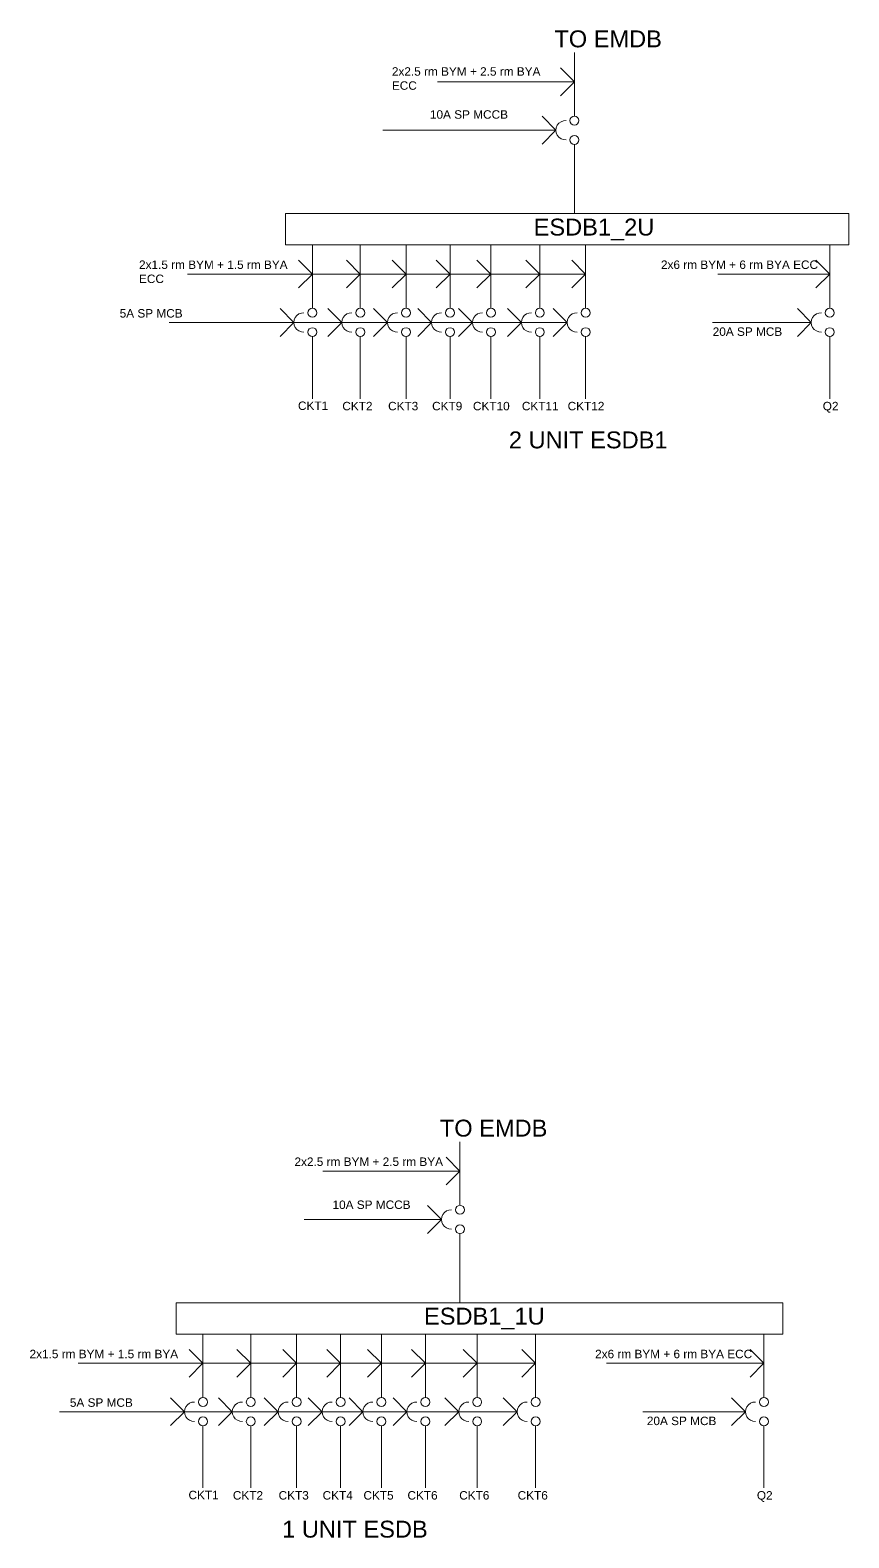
# Model space of a CAD drawing. Header units: inches. Extents: x 1065 to 31087, y 140 to 10961.
# Drawn here: x 7858 to 9021, y 3094 to 5235 of the extents above; entities that cross this region are included whole.
import ezdxf

# ---------------------------------------------------------------- set-up
doc = ezdxf.new("R2010")
doc.units = ezdxf.units.IN
doc.header["$MEASUREMENT"] = 0
doc.layers.add('6.Circuits', color=255, linetype='Continuous', lineweight=15)
doc.styles.add('Text 1', font='arial.ttf', dxfattribs={"height": 6})

msp = doc.modelspace()

# ---------------------------------------------------------------- linework, layer by layer
at = {"layer": '6.Circuits'}
for p, q in [((8630.90158, 5120.32575), (8630.90158, 5203.32575)), ((8630.90158, 5161.82575), (8611.15634, 5181.57099)), ((8630.90158, 5161.82575), (8436.1611, 5161.82575)), ((8630.90158, 5161.82575), (8611.15634, 5142.08051)), ((8630.90158, 5113.18971), (8630.90158, 5120.32575)), ((8604.64205, 5093.07575), (8584.89682, 5112.82099)), ((8604.64205, 5093.07575), (8358.58886, 5093.07575)), ((8604.64205, 5093.07575), (8584.89682, 5073.33051)), ((8630.90158, 5072.96179), (8630.90158, 5067.82575)), ((8630.90158, 5067.82575), (8630.90158, 4974.82575)), ((8258.73175, 4847.32575), (8258.73175, 4930.32575)), ((8326.73175, 4847.32575), (8326.73175, 4930.32575)), ((8391.73175, 4847.32575), (8391.73175, 4930.32575)), ((8454.23175, 4847.32575), (8454.23175, 4930.32575)), ((8512.23175, 4847.32575), (8512.23175, 4930.32575)), ((8581.73175, 4847.32575), (8581.73175, 4930.32575)), ((8646.73175, 4847.32575), (8646.73175, 4930.32575)), ((8993.53534, 4847.32575), (8993.53534, 4930.32575)), ((8993.53534, 4847.32575), (8993.53534, 4930.32575)), ((8258.73175, 4888.82575), (8238.98652, 4908.57099)), ((8326.73175, 4888.82575), (8306.98652, 4908.57099)), ((8391.73175, 4888.82575), (8371.98652, 4908.57099)), ((8454.23175, 4888.82575), (8434.48652, 4908.57099)), ((8512.23175, 4888.82575), (8492.48652, 4908.57099)), ((8581.73175, 4888.82575), (8561.98652, 4908.57099)), ((8646.73175, 4888.82575), (8626.98652, 4908.57099)), ((8993.53534, 4888.82575), (8973.79011, 4908.57099)), ((8993.53534, 4888.82575), (8973.79011, 4908.57099)), ((8258.73175, 4888.82575), (8081.49128, 4888.82575)), ((8258.73175, 4888.82575), (8238.98652, 4869.08051)), ((8646.73175, 4888.82575), (8258.73175, 4888.82575)), ((8326.73175, 4888.82575), (8306.98652, 4869.08051)), ((8391.73175, 4888.82575), (8371.98652, 4869.08051)), ((8454.23175, 4888.82575), (8434.48652, 4869.08051)), ((8512.23175, 4888.82575), (8492.48652, 4869.08051)), ((8581.73175, 4888.82575), (8561.98652, 4869.08051)), ((8646.73175, 4888.82575), (8626.98652, 4869.08051)), ((8993.53534, 4888.82575), (8834.53534, 4888.82575)), ((8993.53534, 4888.82575), (8973.79011, 4869.08051)), ((8993.53534, 4888.82575), (8973.79011, 4869.08051)), ((8232.47223, 4820.07575), (8212.72699, 4839.82099)), ((8258.73175, 4840.18971), (8258.73175, 4847.32575)), ((8300.47223, 4820.07575), (8280.72699, 4839.82099)), ((8326.73175, 4840.18971), (8326.73175, 4847.32575)), ((8365.47223, 4820.07575), (8345.72699, 4839.82099)), ((8391.73175, 4840.18971), (8391.73175, 4847.32575)), ((8427.97223, 4820.07575), (8408.22699, 4839.82099)), ((8454.23175, 4840.18971), (8454.23175, 4847.32575)), ((8485.97223, 4820.07575), (8466.22699, 4839.82099)), ((8512.23175, 4840.18971), (8512.23175, 4847.32575)), ((8555.47223, 4820.07575), (8535.72699, 4839.82099)), ((8581.73175, 4840.18971), (8581.73175, 4847.32575)), ((8620.47223, 4820.07575), (8600.72699, 4839.82099)), ((8646.73175, 4840.18971), (8646.73175, 4847.32575)), ((8967.27582, 4820.07575), (8947.53058, 4839.82099)), ((8993.53534, 4840.18971), (8993.53534, 4847.32575)), ((8993.53534, 4840.18971), (8993.53534, 4847.32575)), ((8232.47223, 4820.07575), (8055.23175, 4820.07575)), ((8232.47223, 4820.07575), (8212.72699, 4800.33051)), ((8620.47223, 4820.07575), (8232.47223, 4820.07575)), ((8300.47223, 4820.07575), (8280.72699, 4800.33051)), ((8365.47223, 4820.07575), (8345.72699, 4800.33051)), ((8427.97223, 4820.07575), (8408.22699, 4800.33051)), ((8485.97223, 4820.07575), (8466.22699, 4800.33051)), ((8555.47223, 4820.07575), (8535.72699, 4800.33051)), ((8620.47223, 4820.07575), (8600.72699, 4800.33051)), ((8967.27582, 4820.07575), (8827.03534, 4820.07575)), ((8967.27582, 4820.07575), (8947.53058, 4800.33051)), ((8258.73175, 4799.96179), (8258.73175, 4794.82575)), ((8326.73175, 4799.96179), (8326.73175, 4794.82575)), ((8391.73175, 4799.96179), (8391.73175, 4794.82575)), ((8454.23175, 4799.96179), (8454.23175, 4794.82575)), ((8512.23175, 4799.96179), (8512.23175, 4794.82575)), ((8581.73175, 4799.96179), (8581.73175, 4794.82575)), ((8646.73175, 4799.96179), (8646.73175, 4794.82575)), ((8993.53534, 4799.96179), (8993.53534, 4794.82575)), ((8993.53534, 4799.96179), (8993.53534, 4794.82575)), ((8258.73175, 4711.82575), (8258.73175, 4794.82575)), ((8326.73175, 4711.82575), (8326.73175, 4794.82575)), ((8391.73175, 4711.82575), (8391.73175, 4794.82575)), ((8454.23175, 4711.82575), (8454.23175, 4794.82575)), ((8512.23175, 4711.82575), (8512.23175, 4794.82575)), ((8581.73175, 4711.82575), (8581.73175, 4794.82575)), ((8646.73175, 4711.82575), (8646.73175, 4794.82575)), ((8993.53534, 4711.82575), (8993.53534, 4794.82575)), ((8993.53534, 4711.82575), (8993.53534, 4794.82575)), ((8468.24524, 3573.5), (8468.24524, 3656.5)), ((8468.24524, 3615), (8448.5, 3634.74524)), ((8468.24524, 3615), (8273.50476, 3615)), ((8468.24524, 3615), (8448.5, 3595.25476)), ((8441.98571, 3546.25), (8422.24047, 3565.99524)), ((8468.24524, 3566.36396), (8468.24524, 3573.5)), ((8441.98571, 3546.25), (8247.24524, 3546.25)), ((8441.98571, 3546.25), (8422.24047, 3526.50476)), ((8468.24524, 3526.13604), (8468.24524, 3521)), ((8468.24524, 3521), (8468.24524, 3428)), ((8103.24524, 3300.5), (8103.24524, 3383.5)), ((8171.24524, 3300.5), (8171.24524, 3383.5)), ((8236.24524, 3300.5), (8236.24524, 3383.5)), ((8298.74524, 3300.5), (8298.74524, 3383.5)), ((8356.74524, 3300.5), (8356.74524, 3383.5)), ((8419.24524, 3300.5), (8419.24524, 3383.5)), ((8492.74524, 3300.5), (8492.74524, 3383.5)), ((8575.74524, 3300.5), (8575.74524, 3383.5)), ((8900, 3300.5), (8900, 3383.5)), ((8900, 3300.5), (8900, 3383.5)), ((8103.24524, 3342), (8083.5, 3361.74524)), ((8171.24524, 3342), (8151.5, 3361.74524)), ((8236.24524, 3342), (8216.5, 3361.74524)), ((8298.74524, 3342), (8279, 3361.74524)), ((8356.74524, 3342), (8337, 3361.74524)), ((8419.24524, 3342), (8399.5, 3361.74524)), ((8492.74524, 3342), (8473, 3361.74524)), ((8575.74524, 3342), (8556, 3361.74524)), ((8900, 3342), (8880.25476, 3361.74524)), ((8900, 3342), (8880.25476, 3361.74524)), ((8103.24524, 3342), (7926.00476, 3342)), ((8103.24524, 3342), (8083.5, 3322.25476)), ((8575.74524, 3342), (8103.24524, 3342)), ((8171.24524, 3342), (8151.5, 3322.25476)), ((8236.24524, 3342), (8216.5, 3322.25476)), ((8298.74524, 3342), (8279, 3322.25476)), ((8356.74524, 3342), (8337, 3322.25476)), ((8419.24524, 3342), (8399.5, 3322.25476)), ((8492.74524, 3342), (8473, 3322.25476)), ((8575.74524, 3342), (8556, 3322.25476)), ((8900, 3342), (8676.5, 3342)), ((8900, 3342), (8880.25476, 3322.25476)), ((8900, 3342), (8880.25476, 3322.25476)), ((8103.24524, 3293.36396), (8103.24524, 3300.5)), ((8171.24524, 3293.36396), (8171.24524, 3300.5)), ((8236.24524, 3293.36396), (8236.24524, 3300.5)), ((8298.74524, 3293.36396), (8298.74524, 3300.5)), ((8356.74524, 3293.36396), (8356.74524, 3300.5)), ((8419.24524, 3293.36396), (8419.24524, 3300.5)), ((8492.74524, 3293.36396), (8492.74524, 3300.5)), ((8575.74524, 3293.36396), (8575.74524, 3300.5)), ((8900, 3293.36396), (8900, 3300.5)), ((8900, 3293.36396), (8900, 3300.5)), ((8076.98571, 3273.25), (8057.24047, 3292.99524)), ((8144.98571, 3273.25), (8125.24047, 3292.99524)), ((8209.98571, 3273.25), (8190.24047, 3292.99524)), ((8272.48571, 3273.25), (8252.74047, 3292.99524)), ((8330.48571, 3273.25), (8310.74047, 3292.99524)), ((8392.98571, 3273.25), (8373.24047, 3292.99524)), ((8466.48571, 3273.25), (8446.74047, 3292.99524)), ((8549.48571, 3273.25), (8529.74047, 3292.99524)), ((8873.74047, 3273.25), (8853.99524, 3292.99524)), ((8076.98571, 3273.25), (7899.74524, 3273.25)), ((8076.98571, 3273.25), (8057.24047, 3253.50476)), ((8549.48571, 3273.25), (8076.98571, 3273.25)), ((8144.98571, 3273.25), (8125.24047, 3253.50476)), ((8209.98571, 3273.25), (8190.24047, 3253.50476)), ((8272.48571, 3273.25), (8252.74047, 3253.50476)), ((8330.48571, 3273.25), (8310.74047, 3253.50476)), ((8392.98571, 3273.25), (8373.24047, 3253.50476)), ((8466.48571, 3273.25), (8446.74047, 3253.50476)), ((8549.48571, 3273.25), (8529.74047, 3253.50476)), ((8873.74047, 3273.25), (8728, 3273.25)), ((8873.74047, 3273.25), (8853.99524, 3253.50476)), ((8103.24524, 3253.13604), (8103.24524, 3248)), ((8103.24524, 3165), (8103.24524, 3248)), ((8171.24524, 3253.13604), (8171.24524, 3248)), ((8171.24524, 3165), (8171.24524, 3248)), ((8236.24524, 3253.13604), (8236.24524, 3248)), ((8236.24524, 3165), (8236.24524, 3248)), ((8298.74524, 3253.13604), (8298.74524, 3248)), ((8298.74524, 3165), (8298.74524, 3248)), ((8356.74524, 3253.13604), (8356.74524, 3248)), ((8356.74524, 3165), (8356.74524, 3248)), ((8419.24524, 3253.13604), (8419.24524, 3248)), ((8419.24524, 3165), (8419.24524, 3248)), ((8492.74524, 3253.13604), (8492.74524, 3248)), ((8492.74524, 3165), (8492.74524, 3248)), ((8575.74524, 3253.13604), (8575.74524, 3248)), ((8575.74524, 3165), (8575.74524, 3248)), ((8900, 3253.13604), (8900, 3248)), ((8900, 3253.13604), (8900, 3248)), ((8900, 3165), (8900, 3248)), ((8900, 3165), (8900, 3248))]:
    msp.add_line(p, q, dxfattribs=at)
for points in [[(8220.73175, 4974.82575), (9020.62928, 4974.82575), (9020.62928, 4930.32575), (8220.73175, 4930.32575)], [(8065.24524, 3428), (8927, 3428), (8927, 3383.5), (8065.24524, 3383.5)]]:
    msp.add_lwpolyline(points, close=True, dxfattribs=at)
for centre in [(8630.90158, 5106.82575), (8630.90158, 5079.32575), (8258.73175, 4833.82575), (8326.73175, 4833.82575), (8391.73175, 4833.82575), (8454.23175, 4833.82575), (8512.23175, 4833.82575), (8581.73175, 4833.82575), (8646.73175, 4833.82575), (8993.53534, 4833.82575), (8993.53534, 4833.82575), (8258.73175, 4806.32575), (8326.73175, 4806.32575), (8391.73175, 4806.32575), (8454.23175, 4806.32575), (8512.23175, 4806.32575), (8581.73175, 4806.32575), (8646.73175, 4806.32575), (8993.53534, 4806.32575), (8993.53534, 4806.32575), (8468.24524, 3560), (8468.24524, 3532.5), (8103.24524, 3287), (8171.24524, 3287), (8236.24524, 3287), (8298.74524, 3287), (8356.74524, 3287), (8419.24524, 3287), (8492.74524, 3287), (8575.74524, 3287), (8900, 3287), (8900, 3287), (8103.24524, 3259.5), (8171.24524, 3259.5), (8236.24524, 3259.5), (8298.74524, 3259.5), (8356.74524, 3259.5), (8419.24524, 3259.5), (8492.74524, 3259.5), (8575.74524, 3259.5), (8900, 3259.5), (8900, 3259.5)]:
    msp.add_circle(centre, 6.36396, dxfattribs=at)
for centre in [(8618.40158, 5093.07575), (8246.23175, 4820.07575), (8314.23175, 4820.07575), (8379.23175, 4820.07575), (8441.73175, 4820.07575), (8499.73175, 4820.07575), (8569.23175, 4820.07575), (8634.23175, 4820.07575), (8981.03534, 4820.07575), (8981.03534, 4820.07575), (8455.74524, 3546.25), (8090.74524, 3273.25), (8158.74524, 3273.25), (8223.74524, 3273.25), (8286.24524, 3273.25), (8344.24524, 3273.25), (8406.74524, 3273.25), (8480.24524, 3273.25), (8563.24524, 3273.25), (8887.5, 3273.25), (8887.5, 3273.25)]:
    msp.add_arc(centre, 13.75953, 87.86789506, 272.13210494, dxfattribs=at)

# ---------------------------------------------------------------- texts
at = {"layer": '6.Circuits', "attachment_point": 1, "style": 'Text 1'}
for s, width, heights, insert, char_height in [('{\\fArial Baltic|b0|i0|c186|p34;TO }E{\\fArial Baltic|b0|i0|c186|p34;MDB}', 166.0698039, [41.21785], (8602.40158, 5234.82575), 24), ('{\\fArial Baltic|b0|i0|c186|p34;2x2.5 rm BYM + 2.5 rm BYA} ECC', 234.9454297, [37.98024], (8371.60319, 5182.52401), 12), ('1{\\fArial Baltic|b0|i0|c186|p34;0A SP MCCB}', 234.9454297, [37.98024], (8425.64568, 5121.43024), 12), ('E{\\fArial Baltic|b0|i0|c186|p34;SDB1}_2U', 14.5, [0], (8572.93933, 4967.53519), 24), ('{\\fArial Baltic|b0|i0|c186|p34;2x1.5 rm BYM + 1.5 rm BYA} ECC', 234.9454297, [37.98024], (8012.48175, 4908.07575), 12), ('{\\fArial Baltic|b0|i0|c186|p34;2x6 rm BYM + 6 rm BYA} ECC', 234.9454297, [37.98024], (8753.78534, 4908.07575), 12), ('5A SP MCB', 234.9454297, [37.98024], (7984.98175, 4839.07575), 12), ('2{\\fArial Baltic|b0|i0|c186|p34;0A SP MCB}', 234.9454297, [37.98024], (8827.28058, 4813.07575), 12), ('{\\fArial Baltic|b0|i0|c186|p34;CKT1}', 14.5, [0], (8238.23175, 4707.82575), 12), ('{\\fArial Baltic|b0|i0|c186|p34;CKT}2', 14.5, [0], (8301.23175, 4707.32575), 12), ('{\\fArial Baltic|b0|i0|c186|p34;CKT}3', 14.5, [0], (8366.23175, 4707.32575), 12), ('{\\fArial Baltic|b0|i0|c186|p34;CKT}9', 14.5, [0], (8428.73175, 4707.32575), 12), ('{\\fArial Baltic|b0|i0|c186|p34;CKT}10', 24.6161083, [11.68736], (8486.73175, 4707.32575), 12), ('{\\fArial Baltic|b0|i0|c186|p34;CKT}11', 21.0029823, [10.96531], (8556.23175, 4707.32575), 12), ('{\\fArial Baltic|b0|i0|c186|p34;CKT}12', 21.2917635, [12.40928], (8621.23175, 4707.32575), 12), ('{\\fArial Baltic|b0|i0|c186|p34;Q}2', 18.1082914, [0], (8983.53534, 4707.32575), 12), ('2{\\fArial Baltic|b0|i0|c186|p34; UNIT }E{\\fArial Baltic|b0|i0|c186|p34;SDB}1', 331.0446353, [56.99717], (8537.73175, 4665.32575), 24), ('{\\fArial Baltic|b0|i0|c186|p34;TO EMDB}', 164.9721584, [55.58215], (8439.74524, 3688), 24), ('{\\fArial Baltic|b0|i0|c186|p34;2x2.5 rm BYM + 2.5 rm BYA}', 234.9454297, [37.98024], (8233.24881, 3634.29435), 12), ('1{\\fArial Baltic|b0|i0|c186|p34;0A SP MCCB}', 234.9454297, [37.98024], (8287.2913, 3573.20058), 12), ('{\\fArial Baltic|b0|i0|c186|p34;ESDB1}_1U', 24, [0], (8417.24524, 3421), 24), ('2x1.5 rm BYM + 1.5 rm BYA', 234.9454297, [37.98024], (7856.99524, 3361.25), 12), ('{\\fArial Baltic|b0|i0|c186|p34;2x6 rm BYM + 6 rm BYA} ECC', 234.9454297, [37.98024], (8660.25, 3361.25), 12), ('5A SP MCB', 234.9454297, [37.98024], (7914.24524, 3292.25), 12), ('20{\\fArial Baltic|b0|i0|c186|p34;A SP MCB}', 234.9454297, [37.98024], (8733.74524, 3266.25), 12), ('{\\fArial Baltic|b0|i0|c186|p34;CKT1}', 14.5, [0], (8082.74524, 3161), 12), ('{\\fArial Baltic|b0|i0|c186|p34;CKT}2', 14.5, [0], (8145.74524, 3160.5), 12), ('{\\fArial Baltic|b0|i0|c186|p34;CKT}3', 14.5, [0], (8210.74524, 3160.5), 12), ('{\\fArial Baltic|b0|i0|c186|p34;CKT}4', 14.5, [0], (8273.24524, 3160.5), 12), ('{\\fArial Baltic|b0|i0|c186|p34;CKT}5', 14.5, [0], (8331.24524, 3160.5), 12), ('{\\fArial Baltic|b0|i0|c186|p34;CKT}6', 14.5, [0], (8393.74524, 3160.5), 12), ('{\\fArial Baltic|b0|i0|c186|p34;CKT}6', 14.5, [0], (8467.24524, 3160.5), 12), ('{\\fArial Baltic|b0|i0|c186|p34;CKT}6', 14.5, [0], (8550.24524, 3160.5), 12), ('{\\fArial Baltic|b0|i0|c186|p34;Q}2', 14.5, [0], (8890, 3160.5), 12), ('1 UNIT ESDB', 331.0446353, [56.99717], (8215.74524, 3118.5), 24)]:
    msp.add_mtext_dynamic_manual_height_columns(s, width=width, gutter_width=30, heights=heights, dxfattribs=dict(at, insert=insert, char_height=char_height))

doc.saveas('drawing.dxf')
